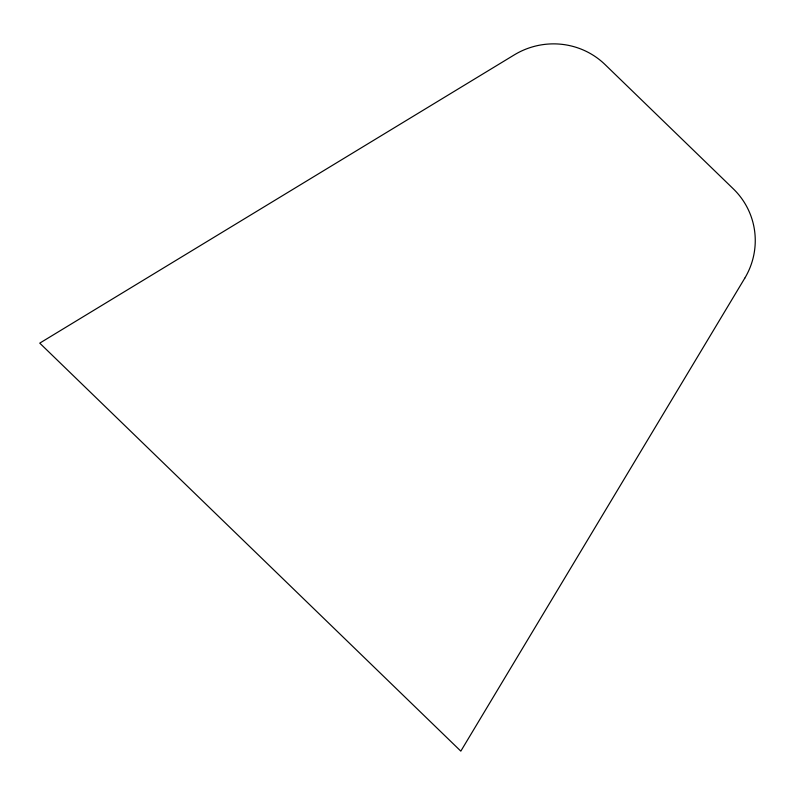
<?xml version="1.0" encoding="UTF-8"?>
<svg xmlns="http://www.w3.org/2000/svg" width="795" height="795" viewBox="0 0 795 795"><rect width="100%" height="100%" fill="white"/><g stroke="black" fill="none" stroke-linecap="round" stroke-linejoin="round"><path stroke-width="1.19" d="M744.776 278.19L460.822 751.136L39.75 343.132L514.305 54.875A74.422 73.051 -21 0 1 605.035 64.544L733.378 188.912A74.422 73.051 -21 0 1 744.776 278.19"/></g></svg>
